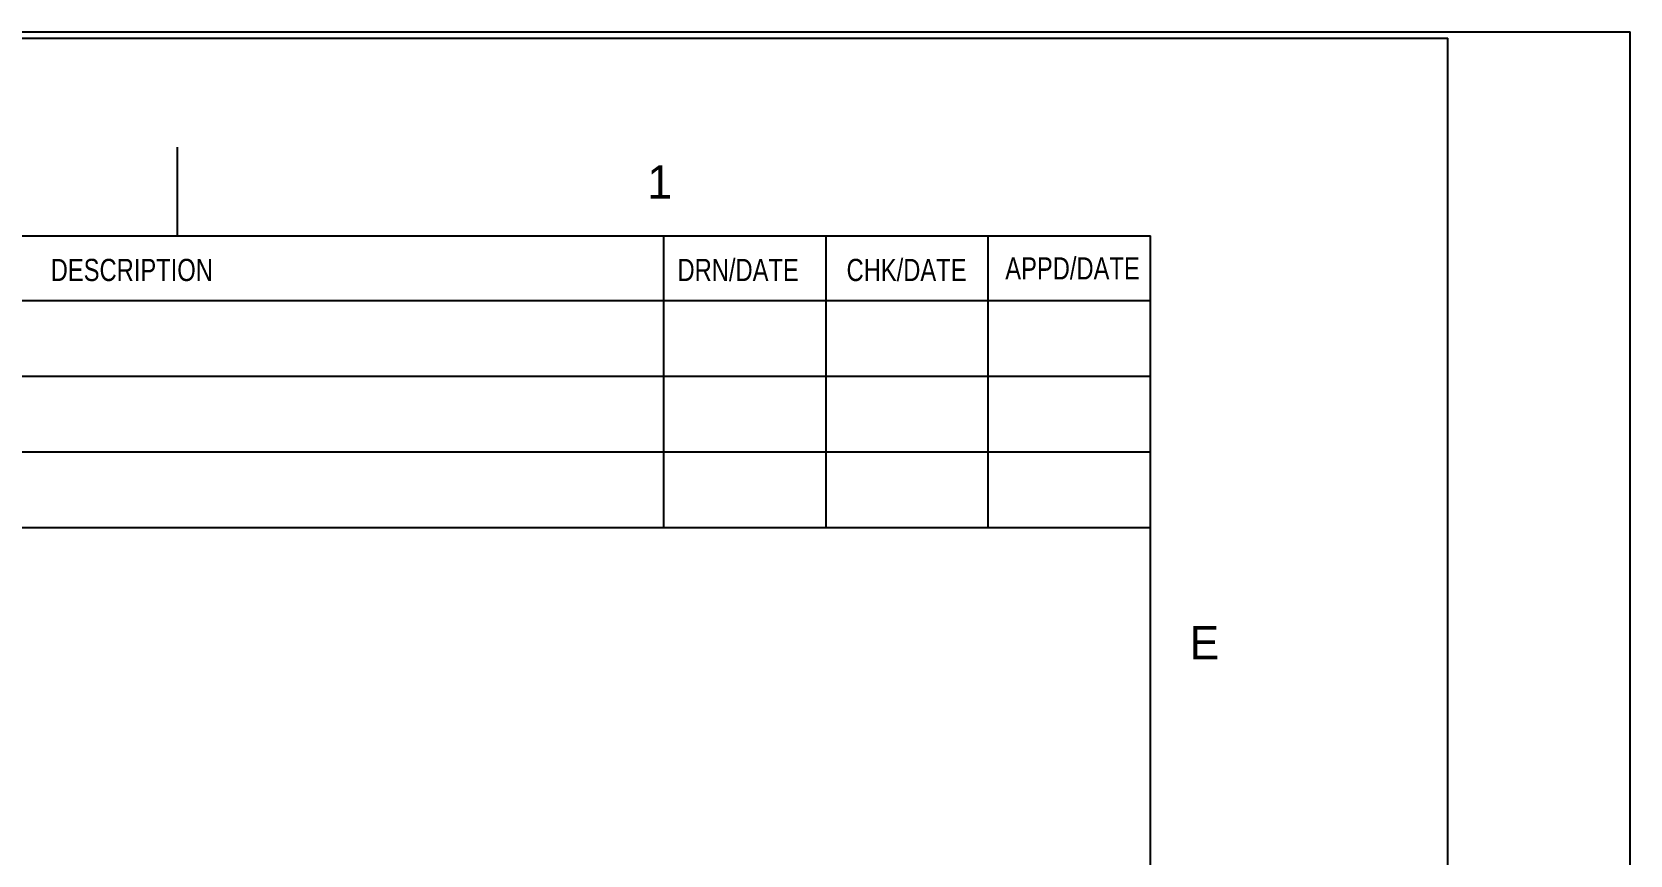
# Model space of a CAD drawing. Header units: millimetres. Extents: x 0 to 432, y 0 to 279.
# Drawn here: x 328.4 to 431.8, y 226.1 to 279.4 of the extents above; entities that cross this region are included whole.
import ezdxf

# ---------------------------------------------------------------- set-up
doc = ezdxf.new("R2010")
doc.units = ezdxf.units.MM
doc.header["$LTSCALE"] = 23.749
doc.layers.get('0').update_dxf_attribs({"linetype": 'CONTINUOUS'})
doc.styles.add('TEXTSTYLE_2', font='txt', dxfattribs={"width": 0.8})
doc.styles.add('TEXTSTYLE_3', font='txt')

msp = doc.modelspace()

# ---------------------------------------------------------------- linework, layer by layer
at = {"color": 7, "linetype": 'CONTINUOUS'}
for p, q in [((0, 279.4), (431.8, 279.4)), ((431.8, 0), (431.8, 279.4)), ((0, 279), (420, 279)), ((420, 0), (420, 279)), ((337.766, 271.94), (337.766, 266.198)), ((18.566, 266.198), (400.766, 266.198)), ((369.266, 247.298), (369.266, 266.198)), ((379.766, 247.298), (379.766, 266.198)), ((390.266, 247.298), (390.266, 266.198)), ((400.766, 15.198), (400.766, 266.198)), ((400.766, 261.998), (278.266, 261.998)), ((400.766, 257.098), (278.266, 257.098)), ((400.766, 252.198), (278.266, 252.198)), ((400.766, 247.298), (278.266, 247.298))]:
    msp.add_line(p, q, dxfattribs=at)

# ---------------------------------------------------------------- texts
at = {"color": 6, "linetype": 'CONTINUOUS', "char_height": 2.153, "width": 2.1534, "attachment_point": 2, "line_spacing_factor": 0.9, "style": 'TEXTSTYLE_3'}
for s, insert in [('1', (368.997, 270.766)), ('E', (404.251, 240.941))]:
    msp.add_mtext(s, dxfattribs=dict(at, insert=insert))
at = {"color": 5, "linetype": 'CONTINUOUS', "char_height": 1.4356, "attachment_point": 2, "line_spacing_factor": 0.9, "style": 'TEXTSTYLE_2'}
for s, insert, width in [('DRN/DATE', (374.079, 264.708), 9.18782), ('CHK/DATE', (384.976, 264.708), 9.18782), ('APPD/DATE', (395.717, 264.808), 10.3363), ('DESCRIPTION', (334.836, 264.708), 12.63326)]:
    msp.add_mtext(s, dxfattribs=dict(at, insert=insert, width=width))

doc.saveas('drawing.dxf')
